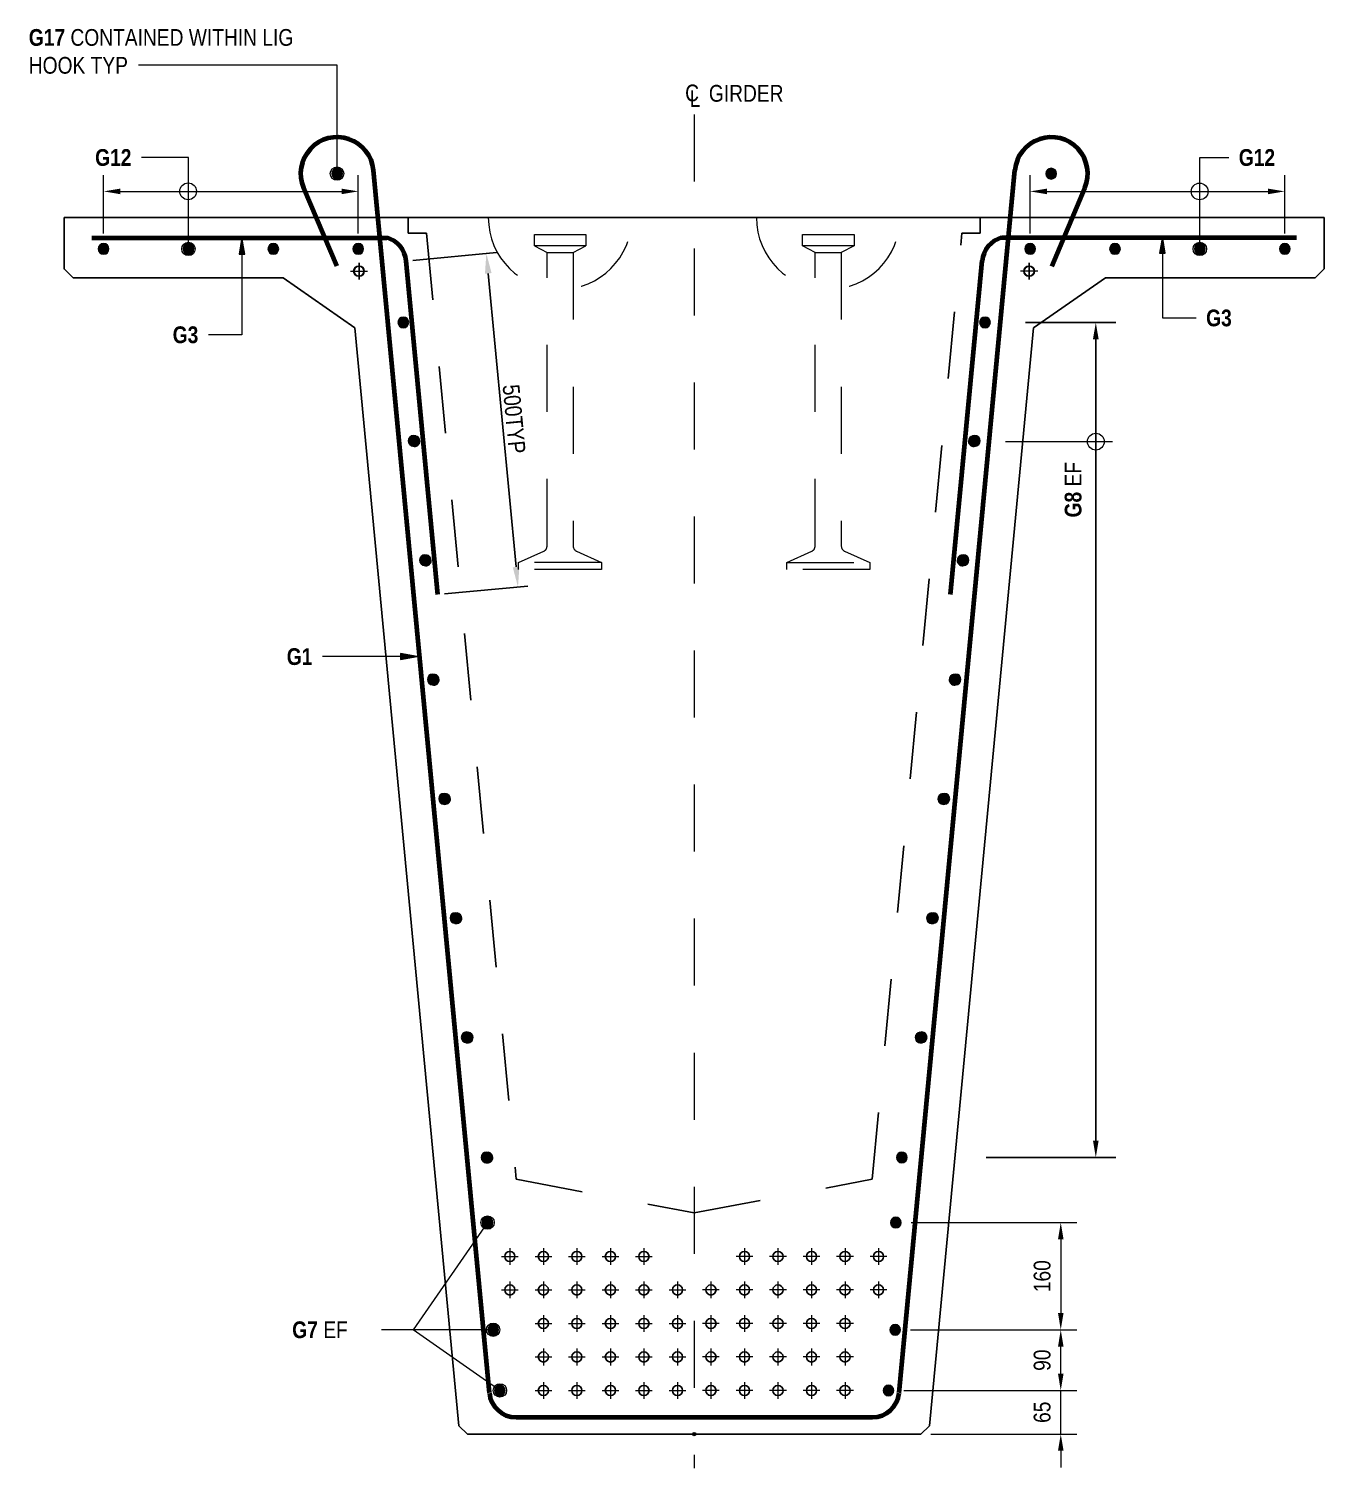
# Model space of a CAD drawing. Header units: metres. Extents: x 16 to 27.2, y 2.7 to 24.4.
# Drawn here: x 20.55 to 22.483, y 22.243 to 24.391 of the extents above; entities that cross this region are included whole.
import ezdxf

# ---------------------------------------------------------------- set-up
doc = ezdxf.new("R2010")
doc.units = ezdxf.units.M
doc.linetypes.add('JacobsCenter', pattern=[0.015, 0.009, -0.0015, 0.003, -0.0015])
doc.linetypes.add('JacobsDash', pattern=[0.0045, 0.003, -0.0015])
doc.layers.get('Defpoints').update_dxf_attribs({"color": 41})
for name, color, linetype, lineweight in [('A-ANNO-DIMS', 7, 'Continuous', 9), ('A-ANNO-NOTE', 7, 'Continuous', 9), ('A-DETL', 7, 'Continuous', 13), ('A-DETL-GENF', 7, 'Continuous', 9), ('G-ANNO-TEXT', 7, 'Continuous', 9)]:
    doc.layers.add(name, color=color, linetype=linetype, lineweight=lineweight)
doc.styles.add('Arial Narrow', font='ARIALN.TTF', dxfattribs={"height": 0.0025})
doc.styles.add('Arial Narrow_1', font='ARIALN.TTF', dxfattribs={"height": 0.025})
doc.styles.add('Arial Narrow_B', font='ARIALNB.TTF', dxfattribs={"height": 0.025})
doc.dimstyles.new('____ddd____', dxfattribs={"dimscale": 0.3048, "dimtxt": 0.025586, "dimasz": 0.098425, "dimexe": 0.049213, "dimexo": 0.032808, "dimgap": 0.016404, "dimtad": 1, "dimdec": 0, "dimlfac": 1000, "dimzin": 0, "dimdsep": 46, "dimtxsty": 'Arial Narrow_1', "dimsah": 1, "dimcen": 0.09, "dimaunit": 1, "dimadec": 4, "dimazin": 0, "dimtfac": 1, "dimtdec": 4, "dimtix": 1, "dimtmove": 0, "dimatfit": 3, "dimfxl": 1, "dimtvp": 1, "dimtolj": 1, "dimtzin": 0, "dimarcsym": 2})
doc.dimstyles.new('Dimension_Standard_O__mm_', dxfattribs={"dimscale": 0.3048, "dimtxt": 0.025586, "dimasz": 0.082021, "dimexe": 0.07874, "dimexo": 0.049213, "dimgap": 0.049213, "dimtad": 1, "dimdec": 0, "dimlfac": 1000, "dimzin": 0, "dimdsep": 46, "dimtxsty": 'Arial Narrow_1', "dimsah": 1, "dimcen": 0.09, "dimaunit": 1, "dimadec": 4, "dimazin": 0, "dimtfac": 1, "dimtdec": 4, "dimtix": 1, "dimtmove": 0, "dimatfit": 3, "dimfxl": 1, "dimtvp": 1, "dimtfill": 1, "dimtolj": 1, "dimtzin": 0, "dimlwd": 18, "dimlwe": 18, "dimarcsym": 2})
doc.dimstyles.new('Dimension_Standard_T_REO_1', dxfattribs={"dimscale": 0.3048, "dimtxt": 0.025586, "dimasz": 0.082021, "dimexe": 0.098425, "dimexo": 0.0625, "dimgap": 0.032808, "dimtad": 1, "dimdec": 0, "dimlfac": 1000, "dimzin": 0, "dimdsep": 46, "dimtxsty": 'Arial Narrow_B', "dimsah": 1, "dimcen": 0.09, "dimaunit": 1, "dimadec": 4, "dimazin": 0, "dimtfac": 1, "dimtdec": 4, "dimtix": 1, "dimtmove": 2, "dimatfit": 3, "dimfxl": 0.098425, "dimfxlon": 1, "dimtvp": 1, "dimtolj": 1, "dimtzin": 0, "dimlwd": 25, "dimlwe": 25, "dimarcsym": 2})

# ---------------------------------------------------------------- blocks, each defined once
blk = doc.blocks.new('S_Det_Reinf_Bar Section_2D - N16-1703109-DRG-2873103 - SECTION 4')
at = {"layer": 'A-DETL-GENF'}
blk.add_hatch(color=256, dxfattribs=at).paths.add_polyline_path([(0, 0.008), (-0.0021, 0.0077), (-0.004, 0.0069), (-0.0057, 0.0057), (-0.0069, 0.004), (-0.0077, 0.0021), (-0.008, 0), (-0.0077, -0.0021), (-0.0069, -0.004), (-0.0057, -0.0057), (-0.004, -0.0069), (-0.0021, -0.0077), (0, -0.008), (0.0021, -0.0077), (0.004, -0.0069), (0.0057, -0.0057), (0.0069, -0.004), (0.0077, -0.0021), (0.008, 0), (0.0077, 0.0021), (0.0069, 0.004), (0.0057, 0.0057), (0.004, 0.0069), (0.0021, 0.0077)])
at = {"layer": 'A-DETL-GENF', "lineweight": 18}
for start, end in [(0, 180), (180, 360)]:
    blk.add_arc((0, 0), 0.008, start, end, dxfattribs=at)
blk = doc.blocks.new('S_Det_Reinf_Bar Section_2D - N16-1695675-DRG-2873103 - SECTION 4')
at = {"layer": 'A-DETL-GENF'}
blk.add_hatch(color=256, dxfattribs=at).paths.add_polyline_path([(0, -0.008), (0.0021, -0.0077), (0.004, -0.0069), (0.0057, -0.0057), (0.0069, -0.004), (0.0077, -0.0021), (0.008, 0), (0.0077, 0.0021), (0.0069, 0.004), (0.0057, 0.0057), (0.004, 0.0069), (0.0021, 0.0077), (0, 0.008), (-0.0021, 0.0077), (-0.004, 0.0069), (-0.0057, 0.0057), (-0.0069, 0.004), (-0.0077, 0.0021), (-0.008, 0), (-0.0077, -0.0021), (-0.0069, -0.004), (-0.0057, -0.0057), (-0.004, -0.0069), (-0.0021, -0.0077)])
at = {"layer": 'A-DETL-GENF', "lineweight": 18}
for start, end in [(360, 180), (180, 360)]:
    blk.add_arc((0, 0), 0.008, start, end, dxfattribs=at)
blk = doc.blocks.new('S_Det_Reinf_Bar Section_2D - N16-V7-DRG-2873103 - SECTION 4')
at = {"layer": 'A-DETL-GENF'}
blk.add_hatch(color=256, dxfattribs=at).paths.add_polyline_path([(0, -0.008), (0.0021, -0.0077), (0.004, -0.0069), (0.0057, -0.0057), (0.0069, -0.004), (0.0077, -0.0021), (0.008, 0), (0.0077, 0.0021), (0.0069, 0.004), (0.0057, 0.0057), (0.004, 0.0069), (0.0021, 0.0077), (0, 0.008), (-0.0021, 0.0077), (-0.004, 0.0069), (-0.0057, 0.0057), (-0.0069, 0.004), (-0.0077, 0.0021), (-0.008, -0.0003), (-0.0077, -0.0021), (-0.0069, -0.004), (-0.0057, -0.0057), (-0.004, -0.0069), (-0.0021, -0.0077)])
at = {"layer": 'A-DETL-GENF', "lineweight": 18}
for start, end in [(360, 180), (180, 360)]:
    blk.add_arc((0, 0), 0.008, start, end, dxfattribs=at)
blk = doc.blocks.new('S_Det_Reinf_Bar Section_2D - N16-V8-DRG-2873103 - SECTION 4')
at = {"layer": 'A-DETL-GENF'}
blk.add_hatch(color=256, dxfattribs=at).paths.add_polyline_path([(0, -0.008), (0.0024, -0.0076), (0.004, -0.0069), (0.0059, -0.0054), (0.0069, -0.004), (0.0077, -0.0021), (0.008, 0), (0.0077, 0.0021), (0.0067, 0.0043), (0.0053, 0.0059), (0.004, 0.0069), (0.0021, 0.0077), (0.0013, 0.0077), (0.0026, 0.0071), (0.0041, 0.0059), (0.0053, 0.0043), (0.0061, 0.0024), (0.0064, 0.0003), (0.0061, -0.0017), (0.0053, -0.0037), (0.004, -0.0053), (0.0022, -0.0067), (0.0005, -0.0074), (-0.0016, -0.0077), (-0.0022, -0.0077), (-0.0021, -0.0077)])
at = {"layer": 'A-DETL-GENF', "lineweight": 18}
for start, end in [(251.4127, 360), (360, 83.3863)]:
    blk.add_arc((0, 0), 0.008, start, end, dxfattribs=at)
blk = doc.blocks.new('S_Det_Reinf_Bar Section_2D - N16-V9-DRG-2873103 - SECTION 4')
at = {"layer": 'A-DETL-GENF'}
blk.add_hatch(color=256, dxfattribs=at).paths.add_polyline_path([(0, 0.008), (-0.0022, 0.0077), (-0.0021, 0.0076), (-0.0016, 0.0077), (0.0005, 0.0074), (0.0024, 0.0066), (0.004, 0.0053), (0.0054, 0.0035), (0.0061, 0.0017), (0.0064, -0.0003), (0.0061, -0.0024), (0.0053, -0.0043), (0.0039, -0.0061), (0.0024, -0.0073), (0.0009, -0.0079), (0.0024, -0.0076), (0.0042, -0.0068), (0.0057, -0.0056), (0.0069, -0.004), (0.0077, -0.0021), (0.008, 0), (0.0077, 0.0021), (0.0069, 0.004), (0.0057, 0.0057), (0.004, 0.0069), (0.0021, 0.0077)])
at = {"layer": 'A-DETL-GENF', "lineweight": 18}
for start, end in [(0, 108.5873), (276.6137, 0)]:
    blk.add_arc((0, 0), 0.008, start, end, dxfattribs=at)
blk = doc.blocks.new('CS_Annot_Centreline Symbol4 - CS_Annot_Centreline Symbol-6057300-DRG-2873103 - SECTION 4')
at = {"layer": 'A-ANNO-NOTE', "char_height": 0.0025, "attachment_point": 1, "style": 'Arial Narrow'}
for s, insert, width in [('C  ', (-0.00109, 0.00476), 0.0044093), ('L', (-0.00041, 0.00392), 0.0019241)]:
    blk.add_mtext(s, dxfattribs=dict(at, insert=insert, width=width))
blk = doc.blocks.new('DIMBLOCK9-DRG-2873103 - SECTION 4')
at = {"layer": 'A-ANNO-DIMS', "color": 0, "lineweight": -2, "transparency": 16777216}
for p, q in [((21.1231, 24.0453), (21.2477, 24.0571)), ((21.2771, 23.5878), (21.2356, 24.0258)), ((21.1703, 23.5475), (21.2948, 23.5593))]:
    blk.add_line(p, q, dxfattribs=at)
at = {"layer": 'A-ANNO-DIMS', "color": 0, "transparency": 16777216}
for points in [[(21.2405, 24.0263), (21.2306, 24.0253), (21.2327, 24.0557)], [(21.282, 23.5883), (21.2721, 23.5873), (21.2799, 23.5579)]]:
    blk.add_solid(points, dxfattribs=at)
at = {"layer": 'Defpoints', "color": 0, "transparency": 16777216}
for p in [(21.2327, 24.0557), (21.1132, 24.0444), (21.1603, 23.5466)]:
    blk.add_point(p, dxfattribs=at)
at = {"layer": 'A-ANNO-DIMS', "color": 0, "transparency": 16777216, "insert": (21.274, 23.8085), "char_height": 0.025, "width": 0.133533, "attachment_point": 5, "rotation": 275.4116, "style": 'Arial Narrow_1'}
blk.add_mtext('\\A1;500TYP', dxfattribs=at)
blk = doc.blocks.new('DIMBLOCK10-DRG-2873103 - SECTION 4')
at = {"layer": 'A-ANNO-DIMS', "color": 0, "lineweight": 25, "transparency": 16777216}
for p, q in [((22.0371, 23.9527), (22.172, 23.9527)), ((22.142, 23.9277), (22.142, 22.7318)), ((21.9783, 22.7068), (22.172, 22.7068))]:
    blk.add_line(p, q, dxfattribs=at)
at = {"layer": 'A-ANNO-DIMS', "color": 0, "transparency": 16777216}
for points in [[(22.1378, 23.9277), (22.1462, 23.9277), (22.142, 23.9527)], [(22.1378, 22.7318), (22.1462, 22.7318), (22.142, 22.7068)]]:
    blk.add_solid(points, dxfattribs=at)
at = {"layer": 'Defpoints', "color": 0, "transparency": 16777216}
for p in [(22.018, 23.9527), (21.9593, 22.7068), (22.142, 22.7068)]:
    blk.add_point(p, dxfattribs=at)
at = {"layer": 'A-ANNO-DIMS', "color": 0, "lineweight": 25, "transparency": 16777216, "insert": (22.1172, 23.3298), "char_height": 0.025, "attachment_point": 5, "rotation": 90, "style": 'Arial Narrow_B'}
blk.add_mtext('\\A1;\u200e', dxfattribs=at)
blk = doc.blocks.new('DIMBLOCK11-DRG-2873103 - SECTION 4')
at = {"layer": 'A-ANNO-DIMS', "color": 0, "lineweight": 18, "transparency": 16777216}
for p, q in [((22.0897, 22.3841), (22.0897, 22.4091)), ((21.8557, 22.3591), (22.1137, 22.3591)), ((22.0897, 22.2941), (22.0897, 22.3591)), ((21.8959, 22.2941), (22.1137, 22.2941)), ((22.0897, 22.2691), (22.0897, 22.2441))]:
    blk.add_line(p, q, dxfattribs=at)
at = {"layer": 'A-ANNO-DIMS', "color": 0, "transparency": 16777216}
for points in [[(22.0856, 22.3841), (22.0939, 22.3841), (22.0897, 22.3591)], [(22.0856, 22.2691), (22.0939, 22.2691), (22.0897, 22.2941)]]:
    blk.add_solid(points, dxfattribs=at)
at = {"layer": 'Defpoints', "color": 0, "transparency": 16777216}
for p in [(21.8407, 22.3591), (22.0897, 22.3591), (21.8809, 22.2941)]:
    blk.add_point(p, dxfattribs=at)
at = {"layer": 'A-ANNO-DIMS', "color": 0, "lineweight": 18, "transparency": 16777216, "insert": (22.062, 22.3266), "char_height": 0.025, "width": 0.038013, "attachment_point": 5, "rotation": 90, "style": 'Arial Narrow_1', "bg_fill": 3, "box_fill_scale": 1.1, "bg_fill_color": 256, "bg_fill_true_color": 13158600, "bg_fill_transparency": 0}
blk.add_mtext('\\A1;65', dxfattribs=at)
blk = doc.blocks.new('DIMBLOCK12-DRG-2873103 - SECTION 4')
at = {"layer": 'A-ANNO-DIMS', "color": 0, "lineweight": 18, "transparency": 16777216}
for p, q in [((21.8657, 22.4496), (22.1137, 22.4496)), ((22.0897, 22.3841), (22.0897, 22.4246)), ((21.8557, 22.3591), (22.1137, 22.3591))]:
    blk.add_line(p, q, dxfattribs=at)
at = {"layer": 'A-ANNO-DIMS', "color": 0, "transparency": 16777216}
for points in [[(22.0856, 22.4246), (22.0939, 22.4246), (22.0897, 22.4496)], [(22.0856, 22.3841), (22.0939, 22.3841), (22.0897, 22.3591)]]:
    blk.add_solid(points, dxfattribs=at)
at = {"layer": 'Defpoints', "color": 0, "transparency": 16777216}
for p in [(21.8507, 22.4496), (22.0897, 22.4496), (21.8407, 22.3591)]:
    blk.add_point(p, dxfattribs=at)
at = {"layer": 'A-ANNO-DIMS', "color": 0, "lineweight": 18, "transparency": 16777216, "insert": (22.062, 22.4043), "char_height": 0.025, "width": 0.038013, "attachment_point": 5, "rotation": 90, "style": 'Arial Narrow_1', "bg_fill": 3, "box_fill_scale": 1.1, "bg_fill_color": 256, "bg_fill_true_color": 13158600, "bg_fill_transparency": 0}
blk.add_mtext('\\A1;90', dxfattribs=at)
blk = doc.blocks.new('DIMBLOCK13-DRG-2873103 - SECTION 4')
at = {"layer": 'A-ANNO-DIMS', "color": 0, "lineweight": 18, "transparency": 16777216}
for p, q in [((21.8667, 22.6096), (22.1137, 22.6096)), ((22.0897, 22.5846), (22.0897, 22.4746)), ((21.8657, 22.4496), (22.1137, 22.4496))]:
    blk.add_line(p, q, dxfattribs=at)
at = {"layer": 'A-ANNO-DIMS', "color": 0, "transparency": 16777216}
for points in [[(22.0856, 22.5846), (22.0939, 22.5846), (22.0897, 22.6096)], [(22.0856, 22.4746), (22.0939, 22.4746), (22.0897, 22.4496)]]:
    blk.add_solid(points, dxfattribs=at)
at = {"layer": 'Defpoints', "color": 0, "transparency": 16777216}
for p in [(21.8517, 22.6096), (21.8507, 22.4496), (22.0897, 22.4496)]:
    blk.add_point(p, dxfattribs=at)
at = {"layer": 'A-ANNO-DIMS', "color": 0, "lineweight": 18, "transparency": 16777216, "insert": (22.062, 22.5296), "char_height": 0.025, "width": 0.05702, "attachment_point": 5, "rotation": 90, "style": 'Arial Narrow_1', "bg_fill": 3, "box_fill_scale": 1.1, "bg_fill_color": 256, "bg_fill_true_color": 13158600, "bg_fill_transparency": 0}
blk.add_mtext('\\A1;160', dxfattribs=at)
blk = doc.blocks.new('DIMBLOCK14-DRG-2873103 - SECTION 4')
at = {"layer": 'A-ANNO-DIMS', "color": 0, "lineweight": 18, "transparency": 16777216}
for p, q in [((20.6616, 24.0854), (20.6616, 24.1722)), ((21.0416, 24.0854), (21.0416, 24.1722)), ((20.6866, 24.1482), (21.0166, 24.1482))]:
    blk.add_line(p, q, dxfattribs=at)
at = {"layer": 'A-ANNO-DIMS', "color": 0, "transparency": 16777216}
for points in [[(20.6866, 24.1523), (20.6866, 24.144), (20.6616, 24.1482)], [(21.0166, 24.1523), (21.0166, 24.144), (21.0416, 24.1482)]]:
    blk.add_solid(points, dxfattribs=at)
at = {"layer": 'Defpoints', "color": 0, "transparency": 16777216}
for p in [(21.0416, 24.1482), (20.6616, 24.0704), (21.0416, 24.0704)]:
    blk.add_point(p, dxfattribs=at)
at = {"layer": 'A-ANNO-DIMS', "color": 0, "lineweight": 18, "transparency": 16777216, "insert": (20.8516, 24.178), "char_height": 0.025, "attachment_point": 5, "style": 'Arial Narrow_1', "bg_fill": 3, "box_fill_scale": 1.1, "bg_fill_color": 256, "bg_fill_true_color": 13158600, "bg_fill_transparency": 0}
blk.add_mtext('\\A1;\u200e', dxfattribs=at)
blk = doc.blocks.new('DIMBLOCK15-DRG-2873103 - SECTION 4')
at = {"layer": 'A-ANNO-DIMS', "color": 0, "lineweight": 18, "transparency": 16777216}
for p, q in [((22.044, 24.0854), (22.044, 24.1722)), ((22.424, 24.0854), (22.424, 24.1722)), ((22.069, 24.1482), (22.399, 24.1482))]:
    blk.add_line(p, q, dxfattribs=at)
at = {"layer": 'A-ANNO-DIMS', "color": 0, "transparency": 16777216}
for points in [[(22.069, 24.1523), (22.069, 24.144), (22.044, 24.1482)], [(22.399, 24.1523), (22.399, 24.144), (22.424, 24.1482)]]:
    blk.add_solid(points, dxfattribs=at)
at = {"layer": 'Defpoints', "color": 0, "transparency": 16777216}
for p in [(22.424, 24.1482), (22.044, 24.0704), (22.424, 24.0704)]:
    blk.add_point(p, dxfattribs=at)
at = {"layer": 'A-ANNO-DIMS', "color": 0, "lineweight": 18, "transparency": 16777216, "insert": (22.234, 24.178), "char_height": 0.025, "attachment_point": 5, "style": 'Arial Narrow_1', "bg_fill": 3, "box_fill_scale": 1.1, "bg_fill_color": 256, "bg_fill_true_color": 13158600, "bg_fill_transparency": 0}
blk.add_mtext('\\A1;\u200e', dxfattribs=at)

msp = doc.modelspace()

# ---------------------------------------------------------------- hatches: boundary and pattern name
at = {"layer": 'G-ANNO-TEXT'}
for points in [[(20.8681, 24.0795), (20.8637, 24.0545), (20.8725, 24.0545)], [(22.2413, 24.0809), (22.2369, 24.0559), (22.2457, 24.0559)], [(21.1295, 23.4541), (21.1045, 23.4585), (21.1045, 23.4496)]]:
    msp.add_hatch(color=256, dxfattribs=at).paths.add_polyline_path(points)

# ---------------------------------------------------------------- linework, layer by layer
at = {"layer": 'A-DETL', "linetype": 'JacobsCenter', "lineweight": 18}
for p, q in [((21.5428, 24.2631), (21.5428, 22.2431)), ((21.0423, 24.0416), (21.0423, 24.0166)), ((21.0428, 24.0416), (21.0428, 24.0166)), ((22.0423, 24.0416), (22.0423, 24.0166)), ((22.0428, 24.0416), (22.0428, 24.0166)), ((21.0298, 24.0291), (21.0548, 24.0291)), ((21.0303, 24.0291), (21.0553, 24.0291)), ((22.0548, 24.0291), (22.0298, 24.0291)), ((22.0553, 24.0291), (22.0303, 24.0291)), ((21.2553, 22.5591), (21.2803, 22.5591)), ((21.2678, 22.5716), (21.2678, 22.5466)), ((21.3053, 22.5591), (21.3303, 22.5591)), ((21.3178, 22.5716), (21.3178, 22.5466)), ((21.3553, 22.5591), (21.3803, 22.5591)), ((21.3678, 22.5716), (21.3678, 22.5466)), ((21.4053, 22.5591), (21.4303, 22.5591)), ((21.4178, 22.5716), (21.4178, 22.5466)), ((21.4553, 22.5591), (21.4803, 22.5591)), ((21.4678, 22.5716), (21.4678, 22.5466)), ((21.6303, 22.5591), (21.6053, 22.5591)), ((21.6178, 22.5716), (21.6178, 22.5466)), ((21.6803, 22.5591), (21.6553, 22.5591)), ((21.6678, 22.5716), (21.6678, 22.5466)), ((21.7303, 22.5591), (21.7053, 22.5591)), ((21.7178, 22.5716), (21.7178, 22.5466)), ((21.7803, 22.5591), (21.7553, 22.5591)), ((21.7678, 22.5716), (21.7678, 22.5466)), ((21.8303, 22.5591), (21.8053, 22.5591)), ((21.8178, 22.5716), (21.8178, 22.5466)), ((21.2553, 22.5091), (21.2803, 22.5091)), ((21.2678, 22.5216), (21.2678, 22.4966)), ((21.3053, 22.5091), (21.3303, 22.5091)), ((21.3178, 22.5216), (21.3178, 22.4966)), ((21.3553, 22.5091), (21.3803, 22.5091)), ((21.3678, 22.5216), (21.3678, 22.4966)), ((21.4053, 22.5091), (21.4303, 22.5091)), ((21.4178, 22.5216), (21.4178, 22.4966)), ((21.4553, 22.5091), (21.4803, 22.5091)), ((21.4678, 22.5216), (21.4678, 22.4966)), ((21.5053, 22.5091), (21.5303, 22.5091)), ((21.5178, 22.5216), (21.5178, 22.4966)), ((21.5803, 22.5091), (21.5553, 22.5091)), ((21.5678, 22.5216), (21.5678, 22.4966)), ((21.6303, 22.5091), (21.6053, 22.5091)), ((21.6178, 22.5216), (21.6178, 22.4966)), ((21.6803, 22.5091), (21.6553, 22.5091)), ((21.6678, 22.5216), (21.6678, 22.4966)), ((21.7303, 22.5091), (21.7053, 22.5091)), ((21.7178, 22.5216), (21.7178, 22.4966)), ((21.7803, 22.5091), (21.7553, 22.5091)), ((21.7678, 22.5216), (21.7678, 22.4966)), ((21.8303, 22.5091), (21.8053, 22.5091)), ((21.8178, 22.5216), (21.8178, 22.4966)), ((21.3178, 22.4716), (21.3178, 22.4466)), ((21.3678, 22.4716), (21.3678, 22.4466)), ((21.4178, 22.4716), (21.4178, 22.4466)), ((21.4678, 22.4716), (21.4678, 22.4466)), ((21.5178, 22.4716), (21.5178, 22.4466)), ((21.5678, 22.4716), (21.5678, 22.4466)), ((21.6178, 22.4716), (21.6178, 22.4466)), ((21.6678, 22.4716), (21.6678, 22.4466)), ((21.7178, 22.4716), (21.7178, 22.4466)), ((21.7678, 22.4716), (21.7678, 22.4466)), ((21.3053, 22.4591), (21.3303, 22.4591)), ((21.3553, 22.4591), (21.3803, 22.4591)), ((21.4053, 22.4591), (21.4303, 22.4591)), ((21.4553, 22.4591), (21.4803, 22.4591)), ((21.5053, 22.4591), (21.5303, 22.4591)), ((21.5803, 22.4591), (21.5553, 22.4591)), ((21.6303, 22.4591), (21.6053, 22.4591)), ((21.6803, 22.4591), (21.6553, 22.4591)), ((21.7303, 22.4591), (21.7053, 22.4591)), ((21.7803, 22.4591), (21.7553, 22.4591)), ((21.3053, 22.4091), (21.3303, 22.4091)), ((21.3178, 22.4216), (21.3178, 22.3966)), ((21.3553, 22.4091), (21.3803, 22.4091)), ((21.3678, 22.4216), (21.3678, 22.3966)), ((21.4053, 22.4091), (21.4303, 22.4091)), ((21.4178, 22.4216), (21.4178, 22.3966)), ((21.4553, 22.4091), (21.4803, 22.4091)), ((21.4678, 22.4216), (21.4678, 22.3966)), ((21.5053, 22.4091), (21.5303, 22.4091)), ((21.5178, 22.4216), (21.5178, 22.3966)), ((21.5803, 22.4091), (21.5553, 22.4091)), ((21.5678, 22.4216), (21.5678, 22.3966)), ((21.6303, 22.4091), (21.6053, 22.4091)), ((21.6178, 22.4216), (21.6178, 22.3966)), ((21.6803, 22.4091), (21.6553, 22.4091)), ((21.6678, 22.4216), (21.6678, 22.3966)), ((21.7303, 22.4091), (21.7053, 22.4091)), ((21.7178, 22.4216), (21.7178, 22.3966)), ((21.7803, 22.4091), (21.7553, 22.4091)), ((21.7678, 22.4216), (21.7678, 22.3966)), ((21.3053, 22.3591), (21.3303, 22.3591)), ((21.3178, 22.3716), (21.3178, 22.3466)), ((21.3553, 22.3591), (21.3803, 22.3591)), ((21.3678, 22.3716), (21.3678, 22.3466)), ((21.4053, 22.3591), (21.4303, 22.3591)), ((21.4178, 22.3716), (21.4178, 22.3466)), ((21.4553, 22.3591), (21.4803, 22.3591)), ((21.4678, 22.3716), (21.4678, 22.3466)), ((21.5053, 22.3591), (21.5303, 22.3591)), ((21.5178, 22.3716), (21.5178, 22.3466)), ((21.5803, 22.3591), (21.5553, 22.3591)), ((21.5678, 22.3716), (21.5678, 22.3466)), ((21.6303, 22.3591), (21.6053, 22.3591)), ((21.6178, 22.3716), (21.6178, 22.3466)), ((21.6803, 22.3591), (21.6553, 22.3591)), ((21.6678, 22.3716), (21.6678, 22.3466)), ((21.7303, 22.3591), (21.7053, 22.3591)), ((21.7178, 22.3716), (21.7178, 22.3466)), ((21.7803, 22.3591), (21.7553, 22.3591)), ((21.7678, 22.3716), (21.7678, 22.3466))]:
    msp.add_line(p, q, dxfattribs=at)
at = {"layer": 'A-DETL', "lineweight": 70}
for p, q in [((21.2372, 22.3554), (21.0643, 24.1798)), ((21.8484, 22.3554), (22.0212, 24.1798)), ((21.0094, 24.0367), (20.9599, 24.1533)), ((22.0762, 24.0367), (22.1257, 24.1533)), ((20.644, 24.0791), (21.084, 24.0791)), ((22.4415, 24.0791), (22.0015, 24.0791)), ((21.1603, 23.5466), (21.1132, 24.0444)), ((21.9252, 23.5466), (21.9724, 24.0444)), ((21.277, 22.3191), (21.8086, 22.3191))]:
    msp.add_line(p, q, dxfattribs=at)
at = {"layer": 'A-DETL', "lineweight": 25}
for p, q in [((20.6028, 24.1091), (22.4828, 24.1091)), ((20.6028, 24.0321), (20.6028, 24.1091)), ((22.4828, 24.0325), (22.4828, 24.1091)), ((20.6162, 24.0191), (20.6028, 24.0325)), ((20.6162, 24.0191), (20.9293, 24.0191)), ((21.0364, 23.9445), (20.9293, 24.0191)), ((22.0492, 23.9445), (22.1563, 24.0191)), ((22.1563, 24.0191), (22.4694, 24.0191)), ((22.4694, 24.0191), (22.4828, 24.0325)), ((21.0364, 23.9445), (21.1916, 22.3061)), ((22.0492, 23.9445), (21.894, 22.3061)), ((21.2047, 22.2941), (21.1916, 22.3061)), ((21.2047, 22.2941), (21.8809, 22.2941)), ((21.8809, 22.2941), (21.894, 22.3061))]:
    msp.add_line(p, q, dxfattribs=at)
at = {"layer": 'A-DETL', "linetype": 'JacobsDash', "lineweight": 25}
for p, q in [((21.1161, 24.1091), (21.1161, 24.086)), ((21.9695, 24.086), (21.9695, 24.1091)), ((21.1161, 24.086), (21.1435, 24.086)), ((21.1435, 24.086), (21.2772, 22.6742)), ((21.8083, 22.6742), (21.9421, 24.086)), ((21.9421, 24.086), (21.9695, 24.086)), ((21.2772, 22.6742), (21.5428, 22.6241)), ((21.5428, 22.6241), (21.8083, 22.6742))]:
    msp.add_line(p, q, dxfattribs=at)
at = {"layer": 'A-DETL', "color": 8, "linetype": 'JacobsDash', "lineweight": 18, "true_color": 0x808080}
for p, q in [((21.3043, 24.0671), (21.3043, 24.0838)), ((21.3043, 24.0838), (21.3813, 24.0838)), ((21.3813, 24.0838), (21.3813, 24.0671)), ((21.7043, 24.0671), (21.7043, 24.0838)), ((21.7043, 24.0838), (21.7813, 24.0838)), ((21.7813, 24.0838), (21.7813, 24.0671)), ((21.3813, 24.0671), (21.3043, 24.0671)), ((21.3043, 24.0671), (21.3233, 24.0568)), ((21.3233, 23.6192), (21.3233, 24.0568)), ((21.3233, 24.0568), (21.3623, 24.0568)), ((21.3623, 24.0568), (21.3813, 24.0671)), ((21.3623, 24.0568), (21.3623, 23.6201)), ((21.7233, 24.0568), (21.7043, 24.0671)), ((21.7813, 24.0671), (21.7043, 24.0671)), ((21.7233, 23.6192), (21.7233, 24.0568)), ((21.7233, 24.0568), (21.7623, 24.0568)), ((21.7813, 24.0671), (21.7623, 24.0568)), ((21.7623, 24.0568), (21.7623, 23.6201)), ((21.2808, 23.5945), (21.3184, 23.6113)), ((21.3671, 23.6113), (21.4047, 23.5945)), ((21.6808, 23.5945), (21.7184, 23.6113)), ((21.7671, 23.6113), (21.8047, 23.5945)), ((21.4047, 23.5945), (21.2808, 23.5945)), ((21.2808, 23.5838), (21.2808, 23.5945)), ((21.4047, 23.5838), (21.2808, 23.5838)), ((21.4047, 23.5945), (21.4047, 23.5838)), ((21.6808, 23.5838), (21.6808, 23.5945)), ((21.6808, 23.5945), (21.8047, 23.5945)), ((21.8047, 23.5838), (21.6808, 23.5838)), ((21.8047, 23.5945), (21.8047, 23.5838))]:
    msp.add_line(p, q, dxfattribs=at)
at = {"layer": 'A-DETL', "lineweight": 18}
msp.add_line((22.0071, 23.7748), (22.1671, 23.7748), dxfattribs=at)
for centre in [(20.7877, 24.1483), (22.2969, 24.1481), (22.1421, 23.7748)]:
    msp.add_circle(centre, 0.0125, dxfattribs=at)
at = {"layer": 'A-DETL', "lineweight": 25}
for centre in [(21.0423, 24.0291), (21.0428, 24.0291), (22.0423, 24.0291), (22.0428, 24.0291), (21.2678, 22.5591), (21.3178, 22.5591), (21.3678, 22.5591), (21.4178, 22.5591), (21.4678, 22.5591), (21.6178, 22.5591), (21.6678, 22.5591), (21.7178, 22.5591), (21.7678, 22.5591), (21.8178, 22.5591), (21.2678, 22.5091), (21.3178, 22.5091), (21.3678, 22.5091), (21.4178, 22.5091), (21.4678, 22.5091), (21.5178, 22.5091), (21.5678, 22.5091), (21.6178, 22.5091), (21.6678, 22.5091), (21.7178, 22.5091), (21.7678, 22.5091), (21.8178, 22.5091), (21.3178, 22.4591), (21.3678, 22.4591), (21.4178, 22.4591), (21.4678, 22.4591), (21.5178, 22.4591), (21.5678, 22.4591), (21.6178, 22.4591), (21.6678, 22.4591), (21.7178, 22.4591), (21.7678, 22.4591), (21.3178, 22.4091), (21.3678, 22.4091), (21.4178, 22.4091), (21.4678, 22.4091), (21.5178, 22.4091), (21.5678, 22.4091), (21.6178, 22.4091), (21.6678, 22.4091), (21.7178, 22.4091), (21.7678, 22.4091), (21.3178, 22.3591), (21.3678, 22.3591), (21.4178, 22.3591), (21.4678, 22.3591), (21.5178, 22.3591), (21.5678, 22.3591), (21.6178, 22.3591), (21.6678, 22.3591), (21.7178, 22.3591), (21.7678, 22.3591)]:
    msp.add_circle(centre, 0.0076, dxfattribs=at)
at = {"layer": 'A-DETL', "lineweight": 9}
msp.add_circle((21.5428, 22.2941), 0.0025, dxfattribs=at)
at = {"layer": 'A-DETL', "lineweight": 70}
for centre, radius, start, end in [((21.0101, 24.1746), 0.0545, 5.4116, 203), ((22.0755, 24.1746), 0.0545, 337, 174.5884), ((21.0734, 24.0406), 0.04, 5.4116, 74.5505), ((22.0122, 24.0406), 0.04, 105.4495, 174.5884), ((21.277, 22.3591), 0.04, 185.4116, 270), ((21.8086, 22.3591), 0.04, 270, 354.5884)]:
    msp.add_arc(centre, radius, start, end, dxfattribs=at)
at = {"layer": 'A-DETL', "color": 8, "linetype": 'JacobsDash', "lineweight": 18, "true_color": 0x808080}
for centre, major_axis, ratio, start_param, end_param in [((21.3428, 24.1091), (-0.1072, 0), 0.999879, 0.000156, 3.141743), ((21.7428, 24.1091), (-0.1072, 0), 0.999879, 0.000156, 3.141743), ((21.3143, 23.6192), (-0.00631, 0.00631), 0.999959, 2.831065, 3.92697), ((21.3712, 23.6192), (-0.00631, 0.00631), 0.999959, 0.680467, 1.8816), ((21.7143, 23.6192), (-0.00631, 0.00631), 0.999959, 2.831065, 3.92697), ((21.7712, 23.6192), (-0.00631, 0.00631), 0.999959, 0.680467, 1.8816)]:
    msp.add_ellipse(centre, major_axis=major_axis, ratio=ratio, start_param=start_param, end_param=end_param, dxfattribs=at)
at = {"layer": 'G-ANNO-TEXT'}
for p, q in [((20.9748, 24.3363), (20.7138, 24.3363)), ((21.0099, 24.3363), (20.9748, 24.3363)), ((21.0099, 24.1747), (21.0099, 24.3363)), ((20.7205, 24.1988), (20.7182, 24.1988)), ((20.7882, 24.1988), (20.7205, 24.1988)), ((20.7882, 24.0623), (20.7882, 24.1988)), ((22.2972, 24.1988), (22.3403, 24.1988)), ((22.2972, 24.0623), (22.2972, 24.1988)), ((20.8681, 24.0795), (20.8637, 24.0545)), ((20.8725, 24.0545), (20.8681, 24.0795)), ((20.8681, 24.0795), (20.8681, 23.9343)), ((20.8637, 24.0545), (20.8725, 24.0545)), ((22.2369, 24.0559), (22.2457, 24.0559)), ((22.2413, 23.9594), (22.2916, 23.9594)), ((20.8334, 23.9343), (20.818, 23.9343)), ((20.8681, 23.9343), (20.8334, 23.9343)), ((21.0173, 23.4541), (20.9883, 23.4541)), ((21.1295, 23.4541), (21.0173, 23.4541)), ((21.1295, 23.4541), (21.1045, 23.4585)), ((21.1045, 23.4585), (21.1045, 23.4496)), ((21.1045, 23.4496), (21.1295, 23.4541)), ((21.2345, 22.6097), (21.1235, 22.4497)), ((21.2428, 22.4497), (21.0761, 22.4497)), ((21.1235, 22.4497), (21.0761, 22.4497)), ((21.1235, 22.4497), (21.0761, 22.4497)), ((21.253, 22.3592), (21.1235, 22.4497))]:
    msp.add_line(p, q, dxfattribs=at)
for centre in [(21.0099, 24.1747), (20.7882, 24.0623), (22.2972, 24.0623), (21.2345, 22.6097), (21.2428, 22.4497), (21.253, 22.3592)]:
    msp.add_circle(centre, 0.01, dxfattribs=at)

# ---------------------------------------------------------------- block references
at = {"layer": 'A-ANNO-NOTE', "xscale": 10, "yscale": 10, "zscale": 10}
msp.add_blockref('CS_Annot_Centreline Symbol4 - CS_Annot_Centreline Symbol-6057300-DRG-2873103 - SECTION 4', (21.5402, 24.26), dxfattribs=at)
at = {"layer": 'A-DETL-GENF'}
for name, p in [('S_Det_Reinf_Bar Section_2D - N16-1695675-DRG-2873103 - SECTION 4', (21.0101, 24.1746)), ('S_Det_Reinf_Bar Section_2D - N16-1695675-DRG-2873103 - SECTION 4', (20.6616, 24.0624)), ('S_Det_Reinf_Bar Section_2D - N16-V7-DRG-2873103 - SECTION 4', (20.7883, 24.0624)), ('S_Det_Reinf_Bar Section_2D - N16-1695675-DRG-2873103 - SECTION 4', (20.9149, 24.0624)), ('S_Det_Reinf_Bar Section_2D - N16-1695675-DRG-2873103 - SECTION 4', (21.0416, 24.0624)), ('S_Det_Reinf_Bar Section_2D - N16-1695675-DRG-2873103 - SECTION 4', (21.1088, 23.9527)), ('S_Det_Reinf_Bar Section_2D - N16-1695675-DRG-2873103 - SECTION 4', (21.124, 23.776)), ('S_Det_Reinf_Bar Section_2D - N16-V8-DRG-2873103 - SECTION 4', (21.1256, 23.7756)), ('S_Det_Reinf_Bar Section_2D - N16-1695675-DRG-2873103 - SECTION 4', (21.1409, 23.598)), ('S_Det_Reinf_Bar Section_2D - N16-V8-DRG-2873103 - SECTION 4', (21.1425, 23.5976)), ('S_Det_Reinf_Bar Section_2D - N16-1695675-DRG-2873103 - SECTION 4', (21.1527, 23.42)), ('S_Det_Reinf_Bar Section_2D - N16-V8-DRG-2873103 - SECTION 4', (21.1544, 23.4196)), ('S_Det_Reinf_Bar Section_2D - N16-1695675-DRG-2873103 - SECTION 4', (21.1696, 23.242)), ('S_Det_Reinf_Bar Section_2D - N16-V8-DRG-2873103 - SECTION 4', (21.1712, 23.2416)), ('S_Det_Reinf_Bar Section_2D - N16-1695675-DRG-2873103 - SECTION 4', (21.1865, 23.064)), ('S_Det_Reinf_Bar Section_2D - N16-V8-DRG-2873103 - SECTION 4', (21.1881, 23.0636)), ('S_Det_Reinf_Bar Section_2D - N16-1695675-DRG-2873103 - SECTION 4', (21.2033, 22.886)), ('S_Det_Reinf_Bar Section_2D - N16-V8-DRG-2873103 - SECTION 4', (21.2049, 22.8856)), ('S_Det_Reinf_Bar Section_2D - N16-1695675-DRG-2873103 - SECTION 4', (21.2329, 22.7068)), ('S_Det_Reinf_Bar Section_2D - N16-V8-DRG-2873103 - SECTION 4', (21.2345, 22.7065)), ('S_Det_Reinf_Bar Section_2D - N16-1695675-DRG-2873103 - SECTION 4', (21.2343, 22.6096)), ('S_Det_Reinf_Bar Section_2D - N16-1695675-DRG-2873103 - SECTION 4', (21.2428, 22.4496)), ('S_Det_Reinf_Bar Section_2D - N16-1695675-DRG-2873103 - SECTION 4', (21.2528, 22.3591))]:
    msp.add_blockref(name, p, dxfattribs=at)
at = {"layer": 'A-DETL-GENF', "rotation": 180}
for name, p in [('S_Det_Reinf_Bar Section_2D - N16-1703109-DRG-2873103 - SECTION 4', (22.0755, 24.1746)), ('S_Det_Reinf_Bar Section_2D - N16-1703109-DRG-2873103 - SECTION 4', (22.044, 24.0624)), ('S_Det_Reinf_Bar Section_2D - N16-1703109-DRG-2873103 - SECTION 4', (22.1706, 24.0624)), ('S_Det_Reinf_Bar Section_2D - N16-1703109-DRG-2873103 - SECTION 4', (22.2973, 24.0624)), ('S_Det_Reinf_Bar Section_2D - N16-1703109-DRG-2873103 - SECTION 4', (22.424, 24.0624)), ('S_Det_Reinf_Bar Section_2D - N16-1703109-DRG-2873103 - SECTION 4', (21.9767, 23.9527)), ('S_Det_Reinf_Bar Section_2D - N16-V9-DRG-2873103 - SECTION 4', (21.9599, 23.7756)), ('S_Det_Reinf_Bar Section_2D - N16-1703109-DRG-2873103 - SECTION 4', (21.9616, 23.776)), ('S_Det_Reinf_Bar Section_2D - N16-V9-DRG-2873103 - SECTION 4', (21.9431, 23.5976)), ('S_Det_Reinf_Bar Section_2D - N16-1703109-DRG-2873103 - SECTION 4', (21.9447, 23.598)), ('S_Det_Reinf_Bar Section_2D - N16-V9-DRG-2873103 - SECTION 4', (21.9312, 23.4196)), ('S_Det_Reinf_Bar Section_2D - N16-1703109-DRG-2873103 - SECTION 4', (21.9328, 23.42)), ('S_Det_Reinf_Bar Section_2D - N16-V9-DRG-2873103 - SECTION 4', (21.9144, 23.2416)), ('S_Det_Reinf_Bar Section_2D - N16-1703109-DRG-2873103 - SECTION 4', (21.916, 23.242)), ('S_Det_Reinf_Bar Section_2D - N16-V9-DRG-2873103 - SECTION 4', (21.8975, 23.0636)), ('S_Det_Reinf_Bar Section_2D - N16-1703109-DRG-2873103 - SECTION 4', (21.8991, 23.064)), ('S_Det_Reinf_Bar Section_2D - N16-V9-DRG-2873103 - SECTION 4', (21.8806, 22.8856)), ('S_Det_Reinf_Bar Section_2D - N16-1703109-DRG-2873103 - SECTION 4', (21.8822, 22.886)), ('S_Det_Reinf_Bar Section_2D - N16-1703109-DRG-2873103 - SECTION 4', (21.8527, 22.7068)), ('S_Det_Reinf_Bar Section_2D - N16-1703109-DRG-2873103 - SECTION 4', (21.8437, 22.6096)), ('S_Det_Reinf_Bar Section_2D - N16-1703109-DRG-2873103 - SECTION 4', (21.8427, 22.4496)), ('S_Det_Reinf_Bar Section_2D - N16-1703109-DRG-2873103 - SECTION 4', (21.8327, 22.3591))]:
    msp.add_blockref(name, p, dxfattribs=at)

# ---------------------------------------------------------------- texts
at = {"layer": 'A-ANNO-NOTE', "insert": (21.5647, 24.307), "char_height": 0.025, "attachment_point": 1, "style": 'Arial Narrow_1', "bg_fill": 3, "box_fill_scale": 1, "bg_fill_color": 256, "bg_fill_true_color": 13158600, "bg_fill_transparency": 0}
msp.add_mtext('GIRDER', dxfattribs=at)
at = {"layer": 'G-ANNO-TEXT', "char_height": 0.025, "attachment_point": 1, "bg_fill": 3, "box_fill_scale": 1, "bg_fill_color": 256, "bg_fill_transparency": 0}
for s, insert, style in [('G17', (20.55, 24.3904), 'Arial Narrow_B'), ('HOOK TYP', (20.55, 24.3488), 'Arial Narrow_1'), ('G12', (20.649, 24.2113), 'Arial Narrow_B'), ('G12', (22.3553, 24.2113), 'Arial Narrow_B'), ('G3', (22.3066, 23.9719), 'Arial Narrow_B'), ('G3', (20.7647, 23.9468), 'Arial Narrow_B'), ('G1', (20.9349, 23.4666), 'Arial Narrow_B'), ('G7', (20.943, 22.4622), 'Arial Narrow_B')]:
    msp.add_mtext(s, dxfattribs=dict(at, insert=insert, style=style))

# ---------------------------------------------------------------- dimensions: what is measured, and where the dimension line sits
at = {"layer": 'A-ANNO-DIMS'}
dim = msp.add_linear_dim(base=(21.2327, 24.0557), p1=(21.1603, 23.5466), p2=(21.1132, 24.0444), angle=275.4116, dimstyle='____ddd____', override={"dimpost": '<>TYP', "dimfxl": 0.5}, dxfattribs=at)
dim.commit()
dim.dimension.update_dxf_attribs({"geometry": 'DIMBLOCK9-DRG-2873103 - SECTION 4', "text_midpoint": (21.274, 23.8085)})
at = {"layer": 'A-ANNO-DIMS', "lineweight": 25}
dim = msp.add_linear_dim(base=(22.142, 22.7068), p1=(22.018, 23.9527), p2=(21.9593, 22.7068), angle=90, text='\u200e', dimstyle='Dimension_Standard_T_REO_1', override={"dimpost": '<>', "dimfxl": 1.247322}, dxfattribs=at)
dim.commit()
dim.dimension.update_dxf_attribs({"geometry": 'DIMBLOCK10-DRG-2873103 - SECTION 4', "text_midpoint": (22.1172, 23.3298)})

# ---------------------------------------------------------------- next in the draw order: texts
at = {"layer": 'G-ANNO-TEXT', "char_height": 0.025, "attachment_point": 1, "style": 'Arial Narrow_1', "bg_fill": 3, "box_fill_scale": 1, "bg_fill_color": 256, "bg_fill_transparency": 0}
for s, insert in [(' CONTAINED WITHIN LIG ', (20.6042, 24.3904)), (' EF', (20.9814, 22.4622))]:
    msp.add_mtext(s, dxfattribs=dict(at, insert=insert))
at = {"layer": 'G-ANNO-TEXT', "insert": (22.0956, 23.6617), "char_height": 0.025, "attachment_point": 1, "rotation": 90, "style": 'Arial Narrow_B', "bg_fill": 3, "box_fill_scale": 1, "bg_fill_color": 256, "bg_fill_transparency": 0}
msp.add_mtext('G8', dxfattribs=at)

# ---------------------------------------------------------------- next in the draw order: dimensions: what is measured, and where the dimension line sits
at = {"layer": 'A-ANNO-DIMS', "lineweight": 18}
for base, p1, p2, picture, middle in [((21.0416, 24.1482), (20.6616, 24.0704), (21.0416, 24.0704), 'DIMBLOCK14-DRG-2873103 - SECTION 4', (20.8516, 24.178)), ((22.424, 24.1482), (22.044, 24.0704), (22.424, 24.0704), 'DIMBLOCK15-DRG-2873103 - SECTION 4', (22.234, 24.178))]:
    dim = msp.add_linear_dim(base=base, p1=p1, p2=p2, text='\u200e', dimstyle='Dimension_Standard_O__mm_', override={"dimpost": '<>', "dimfxl": 0.38}, dxfattribs=at)
    dim.commit()
    dim.dimension.update_dxf_attribs({"geometry": picture, "text_midpoint": middle})
dim = msp.add_linear_dim(base=(22.0897, 22.3591), p1=(21.8809, 22.2941), p2=(21.8407, 22.3591), angle=90, dimstyle='Dimension_Standard_O__mm_', override={"dimpost": '<>', "dimfxl": 0.076323}, dxfattribs=at)
dim.commit()
dim.dimension.update_dxf_attribs({"geometry": 'DIMBLOCK11-DRG-2873103 - SECTION 4', "text_midpoint": (22.062, 22.3266)})

# ---------------------------------------------------------------- next in the draw order: linework, layer by layer
at = {"layer": 'G-ANNO-TEXT'}
for p, q in [((22.2413, 24.0809), (22.2369, 24.0559)), ((22.2457, 24.0559), (22.2413, 24.0809)), ((22.2413, 24.0809), (22.2413, 23.9594))]:
    msp.add_line(p, q, dxfattribs=at)

# ---------------------------------------------------------------- next in the draw order: texts
at = {"layer": 'G-ANNO-TEXT', "insert": (22.0956, 23.7), "char_height": 0.025, "attachment_point": 1, "rotation": 90, "style": 'Arial Narrow_1', "bg_fill": 3, "box_fill_scale": 1, "bg_fill_color": 256, "bg_fill_transparency": 0}
msp.add_mtext(' EF', dxfattribs=at)

# ---------------------------------------------------------------- next in the draw order: dimensions: what is measured, and where the dimension line sits
at = {"layer": 'A-ANNO-DIMS', "lineweight": 18}
dim = msp.add_linear_dim(base=(22.08974, 22.44955), p1=(21.84074, 22.35907), p2=(21.85073, 22.44955), angle=90, dimstyle='Dimension_Standard_O__mm_', override={"dimpost": '<>', "dimfxl": 0.091035}, dxfattribs=at)
dim.commit()
dim.dimension.update_dxf_attribs({"geometry": 'DIMBLOCK12-DRG-2873103 - SECTION 4', "text_midpoint": (22.06198, 22.40431)})

# ---------------------------------------------------------------- next in the draw order: dimensions: what is measured, and where the dimension line sits
dim = msp.add_linear_dim(base=(22.0897, 22.4496), p1=(21.8517, 22.6096), p2=(21.8507, 22.4496), angle=90, dimstyle='Dimension_Standard_O__mm_', override={"dimpost": '<>', "dimfxl": 0.160003}, dxfattribs=at)
dim.commit()
dim.dimension.update_dxf_attribs({"geometry": 'DIMBLOCK13-DRG-2873103 - SECTION 4', "text_midpoint": (22.062, 22.5296)})

doc.saveas('drawing.dxf')
